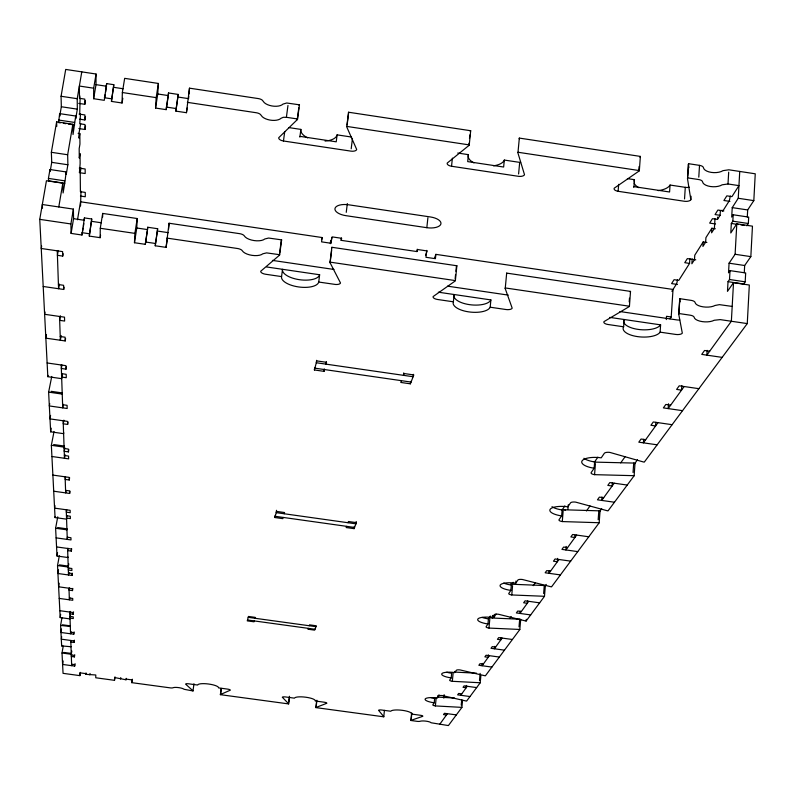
<?xml version="1.0" encoding="UTF-8"?>
<svg xmlns="http://www.w3.org/2000/svg" width="795" height="795" viewBox="0 0 795 795"><rect width="100%" height="100%" fill="white"/><g stroke="black" fill="none" stroke-linecap="round" stroke-linejoin="round"><path stroke-width="1.19" d="M100.568 235.221L100.17 237.685L89.298 236.085L91.723 218.993L84.399 217.91L81.974 235.012L71.093 233.412L70.904 223.952L73.398 209.105L42.324 204.514L42.493 208.201M122.818 98.312L122.052 103.002L111.439 101.402L113.804 84.697L106.649 83.614L104.274 100.319L93.651 98.719L93.681 88.205L96.056 74.024L65.707 69.433L61.066 96.265L61.334 106.749L59.705 116.199L59.635 113.625L75.694 116.03L75.734 118.604L77.334 109.154L77.214 98.699L81.786 71.858M93.651 98.719L96.006 84.648L96.056 74.024M100.17 237.685L100.269 228.274L102.684 213.428L137.227 218.536L136.77 228.006L134.464 242.733L145.316 244.323L147.403 230.828M102.635 217.005L102.684 213.428M105.636 92.111L106.649 83.614M80.553 206.034L80.991 191.148M111.439 101.402L113.804 84.697M122.052 103.002L122.351 92.528L124.666 78.347L158.394 83.455L157.758 93.979L155.562 108.05L166.155 109.65L168.142 96.752M63.232 646.136L62.01 653.013L63.053 673.345L79.888 675.631L79.838 672.818L85.8 673.633L85.81 674.339L95.788 674.985L95.758 677.777L114.5 680.321L114.619 677.539L125.998 679.785L126.206 678.334M134.464 242.733L134.892 233.382L137.227 218.536M744.269 272.735L744.667 265.51L750.838 256.626L752.458 226.168L736.806 223.822L730.794 232.965L731.33 223.465L732.831 221.179L733.189 214.769L748.691 217.105L748.343 223.504L746.823 225.79M747.29 217.035L747.678 209.94L753.819 200.618L755.25 173.797L728.826 169.792L722.963 170.667A10.762 5.088 1.4 0 1 711.287 172.396A10.762 5.088 1.4 0 1 703.456 167.715A5.366 2.534 1.6 0 0 699.52 165.36L688.589 163.7A5.396 2.564 1.7 0 0 688.4 164.436L687.645 176.232M593.994 461.806A4.502 1.57 4.2 0 0 595.534 462.134L633.714 463.058A4.512 1.56 3.8 0 1 635.016 463.177L634.132 475.768A4.522 1.54 3.9 0 0 632.83 475.649L594.571 474.665A4.512 1.54 4.2 0 1 591.172 472.588L594.153 468.225A16.009 5.545 4.2 0 1 582.109 460.802A16.009 5.545 4.2 0 1 601.229 457.841L604.329 453.299A4.641 1.63 4 0 1 609.884 452.415L643.046 461.865A4.651 1.62 3.7 0 0 644.288 462.114L747.27 323.595L749.327 285.027L733.517 282.682L727.475 291.368L728.031 281.678L743.663 284.004L745.193 281.828L745.68 272.953L730.029 270.628L728.528 272.824L729.075 263.195L735.107 254.281L736.806 223.822M733.517 282.682L731.36 321.25L706.844 355.136L707.133 350.356M733.189 214.769L731.698 217.075L732.235 207.624L738.237 198.273L739.738 171.452M145.316 244.323L147.731 227.251L157.658 228.721L155.244 245.784L166.076 247.374L167.377 238.788M729.909 201.393L723.907 200.499L726.829 195.848L731.957 196.623L738.943 185.623L728.001 183.973L728.687 172.157M728.031 281.678L729.522 279.502L730.029 270.628M147.731 227.251L147.592 229.596L136.77 228.006M155.562 108.05L156.178 97.636L158.394 83.455M714.983 218.665L714.397 228.443L711.605 232.816L711.883 228.245L715.321 228.761M715.55 223.981L709.677 223.097L712.469 218.665L717.488 219.41L717.627 217.114M717.488 219.41L720.091 215.316L720.369 210.695M706.884 242.455L703.207 241.909L702.929 246.43L705.642 242.177L705.92 237.635L711.883 228.245M692.177 258.922L691.869 263.771L694.492 259.667L694.77 255.195L703.207 241.909M698.785 177.166L699.52 165.36M166.076 247.374L169.057 223.236L239.494 233.641A5.476 2.365 8.3 0 1 244.363 235.956A10.971 4.75 8.1 0 0 254.062 240.567A10.971 4.75 8.1 0 0 264.805 238.977L268.591 238.043L281.629 239.861L279.671 254.708A5.495 2.345 7.8 0 1 279.313 255.334L260.7 271.264A5.386 2.256 7.9 0 0 265.619 274.255L281.569 276.59A18.792 7.831 7.4 0 0 298.423 286.916A18.792 7.831 7.4 0 0 318.725 282.046L335.599 284.481A5.376 2.246 7 0 0 340.508 282.98L330.114 262.817A5.505 2.345 7 0 1 330.054 262.131L331.883 247.285L456.887 265.759L455.366 280.595A5.476 2.315 5.5 0 1 454.889 281.191L433.106 296.575A5.366 2.226 5.7 0 0 437.568 299.486L453.369 301.802A18.742 7.741 5.2 0 0 468.672 311.869A18.742 7.741 5.2 0 0 490.187 307.208L505.948 309.523A5.366 2.216 4.8 0 0 512.189 308.182L505.222 288.605L506.673 273.112L630.524 291.407L629.441 306.234A5.495 2.276 3.3 0 1 628.855 306.82L603.942 321.657A5.386 2.196 3.6 0 0 607.966 324.489L623.628 326.795A18.822 7.612 3.2 0 0 637.391 336.593A18.822 7.612 3.2 0 0 660.118 332.151L675.73 334.437A5.396 2.176 2.8 0 0 682.319 333.165L678.721 314.164L679.516 301.812M678.721 314.164A5.525 2.266 2.6 0 1 678.9 313.528L679.854 298.691L691.044 300.351A5.486 2.276 2.5 0 1 695.088 302.527A11.001 4.571 2.3 0 0 703.118 306.85A11.001 4.571 2.3 0 0 715.043 305.469L719.415 304.644L732.195 306.423M166.155 109.65L168.51 92.965L178.219 94.436L175.854 111.111L186.437 112.701L189.488 88.165L258.296 98.58A5.356 2.633 8.6 0 1 262.39 100.269L264.298 102.674A10.723 5.287 8.4 0 0 274.027 106.222A10.723 5.287 8.4 0 0 282.99 104.095L286.727 103.002L299.457 104.811L297.588 118.982A5.376 2.614 8 0 1 297.231 119.687L278.707 137.734A5.267 2.514 8 0 0 283.467 140.993L350.913 151.13A5.257 2.504 7 0 0 356.697 149.47L346.849 127.18A5.386 2.614 7 0 1 346.799 126.415L348.548 112.234L470.69 130.728L469.239 144.899A5.356 2.584 5.2 0 1 468.762 145.584L447.207 163.084A5.247 2.484 5.4 0 0 451.54 166.254L518.38 176.301A5.247 2.474 4.4 0 0 524.511 174.711L517.943 153.008A5.376 2.584 4.3 0 1 518.002 152.262L519.334 138.092L640.372 156.406L639.339 170.577A5.376 2.544 2.6 0 1 638.753 171.243L614.217 188.196A5.267 2.445 2.9 0 0 618.122 191.297L684.386 201.264A5.277 2.425 2 0 0 690.845 199.724L687.486 178.597A5.416 2.534 1.8 0 1 687.665 177.881L688.589 163.7M690.845 199.724L691.064 196.236M681.812 385.525L681.524 390.136L676.625 389.421L679.208 385.814L698.894 388.675M677.469 284.461L671.606 283.596L674.071 279.681L678.781 280.387L689.563 263.403L689.861 258.584M669.996 318.845L671.209 316.986L673.027 289.45L435.879 254.36L434.428 258.355M668.486 403.771L668.168 408.59L684.137 386.529M684.535 198.939L685.29 187.342A5.267 2.455 1.9 0 0 689.275 187.203M125.998 679.785L126.037 679.089L131.99 679.894L131.771 682.657L170.06 687.844A2.981 0.686 7.7 0 0 172.475 687.894L173.807 687.526A5.963 1.371 7.6 0 1 179.531 687.755A5.963 1.371 7.6 0 1 184.062 689.285L192.996 690.954L193.98 683.76M155.244 245.784L157.658 228.721M660.118 332.151L660.605 324.857L609.725 317.384M685.29 187.342L670.056 185.046L669.579 191.993L633.953 186.636A18.384 8.546 2.4 0 0 633.635 187.372M655.845 422.324L655.607 425.951L650.916 425.275L653.291 421.966L672.113 424.689M666.299 319.58L666.518 316.301L671.209 316.986M643.632 439.357L643.384 442.835L657.992 422.652M168.51 92.965L168.331 95.579L157.758 93.979M633.049 472.498L633.714 463.058M629.213 301.881L629.481 298.175M638.753 171.243L639.101 166.513M623.628 326.795L624.164 319.501A18.802 7.662 3.1 0 0 623.678 320.872M633.953 186.636L634.46 179.68L627.414 178.617M612.398 482.625L612.15 486.013L607.817 485.397L609.835 482.575L627.225 485.059M618.122 191.297L618.659 184.331M598.168 519.721L598.834 510.827A4.214 1.371 4.3 0 1 600.056 510.937L599.162 522.812L551.541 586.859A3.856 1.123 4.9 0 1 550.498 586.66L522.414 579.495A3.846 1.133 5.2 0 0 517.923 580.022L515.776 583.172A13.296 3.866 5.2 0 0 500.293 584.971A13.296 3.866 5.2 0 0 510.857 590.397L508.78 593.438A3.756 1.083 5.3 0 0 511.771 594.958L543.392 596.25A3.766 1.083 5 0 1 544.476 596.349L545.37 585.627A3.766 1.093 5 0 0 544.287 585.527L512.705 584.285A3.756 1.093 5.2 0 1 510.817 583.838M601.984 496.945L601.716 500.423L614.187 483.201M594.153 468.225L594.63 461.915L597.85 457.155M594.571 474.665L595.415 463.694M175.854 111.111L178.219 94.436M168.58 229.119L169.057 223.236M575.083 535.174L574.894 537.5L570.87 536.923L572.609 534.498L588.767 536.784M557.623 558.378L557.345 561.747L553.469 561.2L555.079 558.945L570.661 561.131M599.162 522.812A4.223 1.352 4.3 0 0 597.939 522.693L562.284 521.57A4.223 1.352 4.7 0 1 559.034 519.721L561.648 515.905L562.125 509.953L564.877 505.878M562.284 521.57L563.128 511.225M567.938 509.078L568.276 504.795M566.169 546.423L565.891 549.941L576.653 535.075M543.621 593.567L544.287 585.527M549.186 570.86L548.977 573.314L558.974 559.491M480.856 675.79L480.21 682.796A3.23 0.795 5.7 0 0 479.276 682.706L452.325 681.305A3.22 0.795 5.9 0 1 449.672 680.132L451.202 677.896A11.378 2.852 5.8 0 1 441.831 673.703A11.378 2.852 5.8 0 1 454.82 672.58L456.39 670.274A3.279 0.825 5.8 0 1 460.146 669.947L484.503 675.661A3.289 0.825 5.6 0 0 485.397 675.81L519.831 629.511L520.705 619.315A3.558 0.984 5.3 0 0 519.682 619.216L489.899 617.914A3.548 0.984 5.5 0 1 488.667 617.675M527.492 600.941L527.284 603.296L523.647 602.789L525.068 600.811L539.656 602.848M519.831 629.511A3.558 0.974 5.3 0 0 518.797 629.411L488.975 628.07A3.548 0.964 5.5 0 1 486.113 626.689L487.971 623.966A12.561 3.458 5.5 0 1 477.855 619.037A12.561 3.458 5.5 0 1 492.363 617.516L494.281 614.704A3.627 1.014 5.4 0 1 498.485 614.257L525.147 620.845A3.637 1.004 5.2 0 0 526.131 621.024L526.28 619.305M511.771 594.958L512.586 585.617M515.776 583.172L515.965 581.006M520.149 611.117L519.95 613.432L528.715 601.318M519.026 626.857L519.682 619.216M188.773 96.304L188.564 98.63L178.01 97.04M188.971 93.979L189.488 88.165M501.059 637.59L500.86 639.816L497.441 639.339L498.694 637.6L512.407 639.498M510.857 590.397L511.334 585.021L513.182 582.288M487.971 623.966L488.438 618.858L490.326 616.065M488.975 628.07L489.79 619.186M488.418 654.881L488.2 657.316L484.88 656.859L486.053 655.229L499.349 657.048M492.383 617.904L492.552 615.449M494.599 646.385L494.381 648.77L502.122 638.077M479.494 680.371L480.14 673.375M482.317 663.408L482.108 665.733L489.382 655.686M461.229 705.095L461.756 699.52M411.611 713.294L410.876 720.489L417.027 721.323A2.971 0.676 6.1 0 0 420.068 721.274A5.923 1.352 6.1 0 1 426.15 721.174A5.923 1.352 6.1 0 1 431.069 722.764L448.4 725.567L461.905 707.421L462.531 700.723M466.387 685.449L466.168 687.755L463.038 687.327L464.081 685.866L476.642 687.586M518.598 173.976L519.682 162.379L504.318 160.063A18.285 8.745 4.9 0 1 493.486 165.827M451.202 677.896L451.649 673.216A11.368 2.872 5.8 0 1 446.74 672.222M452.325 681.305L453.11 673.176M454.82 672.58L454.939 671.407M490.187 307.208L490.893 299.924L438.333 292.192M504.318 160.063L503.642 167.02L467.699 161.604L468.404 154.647L457.741 153.047M437.618 696.857L437.727 695.724M461.905 707.421A3.071 0.725 5.8 0 0 461.021 707.331L435.382 705.92A3.071 0.725 6 0 1 432.828 704.837L434.219 702.8A10.832 2.584 6 0 1 425.206 698.944A10.832 2.584 6 0 1 437.498 697.98L439.039 694.76M443.809 698.129L444.137 694.681M446.601 713.542L446.452 715.003L443.491 714.596L444.425 713.294L456.33 714.904M730.317 196.017L729.373 200.638L722.963 210.794A3.925 0.865 -79.9 0 1 722.089 210.178M434.219 702.8L434.656 698.328A10.832 2.604 6 0 1 430.87 697.632M435.382 705.92L436.147 698.139M455.147 278.717L455.565 274.593M455.903 271.304L456.409 266.365M468.762 145.584L469 143.219M469.487 138.489L469.845 134.951M453.369 301.802L454.114 294.518A18.722 7.791 5.2 0 0 469.388 304.634A18.722 7.791 5.2 0 0 490.893 299.924M410.876 720.489A2.971 0.686 6.2 0 1 411.114 720.32L411.85 713.125M451.54 166.254L452.385 158.126M316.589 701.369L315.863 707.61L383.776 716.812L384.422 710.372M435.879 254.36L435.422 258.693L425.961 257.292L426.706 250.375M426.826 227.688A12.372 5.545 5.8 0 0 440.847 224.14A12.372 5.545 5.8 0 0 430.502 216.975L348.647 204.792A12.392 5.575 6.9 0 0 335.003 208.399A12.392 5.575 6.9 0 0 345.845 215.654L426.826 227.688L427.899 217.751M401.455 380.676L400.789 382.445L410.359 383.826L410.627 381.391M413.38 374.336L413.122 376.731L316.321 362.739L316.619 360.334M403.731 372.885L403.463 375.339L404.138 373.541L413.817 374.942L410.359 383.826M341.423 237.983L341.135 240.338L416.968 251.568L417.226 249.203M346.63 526.34L346.183 527.542L354.083 528.645L354.341 526.389M356.22 521.51L355.951 523.845L276.223 512.636L276.511 510.301M315.863 707.61A2.981 0.686 6.7 0 1 316.072 707.441L316.917 700.236M346.252 212.335L347.326 203.52M288.744 702.273L289.479 696.271M221.199 688.43L220.374 694.671L288.625 703.913L289.499 696.718M331.803 237.506L331.098 243.27L321.578 241.869L322.124 237.536L80.514 201.781L77.513 219.768M330.114 262.817L331.634 250.445M347.147 124.815L348.598 113.009A5.366 2.643 7 0 1 348.548 112.234M351.191 148.804L352.473 138.36M314.691 367.529L314.393 369.963L324.002 371.354L324.3 368.91M326.328 361.685L326.02 364.14L326.536 362.311L316.808 360.91L314.393 369.963M318.725 282.046L319.63 274.752L266.593 266.961M351.509 137.038L337.11 134.862L336.235 141.818L299.963 136.362L300.878 129.406L288.923 127.598M330.332 243.21L330.641 240.746M283.179 517.436L282.841 518.648L274.911 517.535L275.199 515.269M279.641 252.85L281.271 240.497A5.486 2.375 7.8 0 0 281.629 239.861M297.231 119.687L298.791 107.872M281.569 276.59L282.523 269.296A18.762 7.88 7.4 0 0 299.357 279.681A18.762 7.88 7.4 0 0 319.63 274.752M220.374 694.671A2.991 0.686 7.3 0 1 220.543 694.492L221.338 688.49M187.342 102.346L256.318 112.751A5.366 2.604 8.6 0 1 260.422 114.44L262.35 116.815A10.752 5.227 8.3 0 0 272.109 120.343A10.752 5.227 8.3 0 0 281.082 118.256L283.259 117.302L286.389 117.292L287.969 105.477M283.467 140.993L284.709 131.692M51.188 428.177L50.661 431.824L63.61 433.663L63.749 432.758M62.07 376.144L62.417 373.69M57.528 552.624L57.031 556.023L67.903 557.524L67.982 557.017M60.659 614.316L60.191 617.576L70.04 618.917L70.149 618.222M48.028 375.379L47.829 376.681L61.702 378.668L61.801 378.022M55.223 516.472L55.064 517.565L66.571 519.165L66.661 518.628M131.771 682.657L132.278 679.198M61.752 645.242L61.652 645.908L71.093 646.742M114.5 680.321L115.007 676.863M120.542 679.049L120.751 677.598M186.437 112.701L187.143 108.011M85.81 674.339L86.029 672.888M89.825 674.875L90.044 673.435M80.116 98.053L79.699 114.599L80.037 113.715M71.689 654.255L71.341 656.481L74.412 656.899L74.75 654.782M63.153 660.933L62.596 664.441L74.68 666.081L75.058 663.646M79.888 675.631L80.394 672.381M70.238 611.415L69.861 613.8L73.17 614.257L73.547 611.872M70.387 615.737L70.01 618.113L73.299 618.56L73.249 616.841L69.95 616.393M70.904 631.548L70.556 633.784L69.801 612.061M61.513 629.004L60.957 632.472L73.756 634.221L74.114 631.916M70.844 642.042L73.995 642.469L74.352 640.184M68.698 567.749L68.34 570.005L71.898 570.492L71.838 568.495L68.271 567.998M68.042 548.262L67.664 550.587L71.331 551.094L71.699 548.769M68.907 572.519L68.509 574.974L67.595 548.451M61.692 636.725L61.304 639.17L73.945 640.889L73.995 642.469M69.384 587.912L69.036 590.109L72.484 590.586L72.822 588.389M58.522 569.836L57.936 573.513L72.037 575.461L72.395 573.215M69.751 597.452L69.374 599.808L68.976 588.23M70.348 626.51L60.599 625.407L61.97 617.745M66.72 509.714L66.333 512.159L70.208 512.695L70.139 510.31L54.577 508.134L54.974 505.68M53.702 491.211L69.652 493.447L70.01 491.191M66.929 515.637L66.541 518.062L70.377 518.598L70.308 516.243L66.452 515.707M59.188 583.202L58.611 586.799L72.424 588.707L72.484 590.586M67.654 537.062L67.277 539.417L66.253 509.764M64.793 447.744L64.216 451.292L68.44 451.888L68.817 449.523M65.051 454.661L64.465 458.268L63.163 420.774M65.568 477.139L65.2 479.435L69.254 480.001L69.622 477.716M66.035 490.575L65.667 492.88L65.101 476.811M89.298 236.085L91.723 218.993M63.292 404.307L62.716 407.855L61.225 364.994M63.868 420.148L63.262 423.805L67.635 424.431L68.032 421.986M60.191 617.576L57.528 565.563L59.337 555.725M50.572 415.397L49.996 418.895L67.545 421.39L67.635 424.431M81.974 235.012L82.342 232.776M82.571 231.434L83.117 228.086M83.455 226.078L83.863 223.624M104.861 96.801L105.248 94.456M46.458 334.516L45.852 338.153L65.2 340.946L65.597 338.521M61.931 364.945L61.344 368.473L66.025 369.148L66.412 366.793M62.219 373.551L61.642 377.059L66.273 377.714L66.174 374.306L61.523 373.64M57.031 556.023L55.61 528.248L57.747 516.83M80.225 167.954L79.43 172.704L80.136 163.651L80.037 153.564L79.281 158.076L79.182 148.625L79.947 144.084L79.838 133.61L78.129 133.351M80.454 196.047L85.294 196.763L85.274 192.42L80.414 191.694L80.225 172.793L81.04 167.964M71.093 233.412L73.557 218.685L73.398 209.105M43.198 286.478L63.699 289.469L64.087 287.134M60.43 315.814L59.675 320.345L64.624 321.061L64.504 317.175L44.619 314.293L45.007 312.018M49.727 403.582L49.33 405.947L67.168 408.491L67.078 405.331L62.606 404.695M61.155 335.51L60.36 340.24L59.536 316.45M55.064 517.565L51.347 445.319L54.04 431.506M78.874 128.571L84.956 129.486L84.926 124.537L79.739 123.762L80.474 114.569M58.234 250.505L57.419 255.314L62.725 256.099L63.133 253.685M80.663 123.523L79.013 133.302L79.063 138.191L79.838 133.61M78.725 103.38L84.826 104.304L85.413 100.796M79.699 119.18L84.906 119.966L85.492 116.507M84.956 129.486L85.532 126.047M59.357 284.063L58.572 288.724L57.26 250.832M58.78 206.948L62.825 183.178L46.438 180.743L39.75 219.36L47.829 376.681M62.825 183.178L63.093 192.966L64.743 183.267L48.535 180.863L48.435 178.408L49.966 169.524L66.184 171.939L66.243 174.403L67.883 164.764L67.664 154.747L72.862 124.259L56.634 121.824L51.357 152.312L51.735 162.359L50.274 170.796M64.743 183.267L66.184 171.939M72.862 124.259L73.031 134.514L75.694 116.03M84.826 104.304L84.797 99.127L79.49 98.322L79.888 95.976M50.661 431.824L48.624 392.134L51.755 376.442M71.828 651.025L71.262 654.275L62.01 653.013M60.38 122.867L58.601 122.599L59.635 113.625M41.658 246.062L41.241 248.487L62.596 251.608L62.725 256.099M68.797 563.884L68.241 567.044L57.528 565.563M62.388 393.207L62.229 394.082L48.624 392.134M321.637 239.573L322.124 237.536M330.452 243.667L332.141 236.89L341.661 238.291L341.135 240.338M274.911 517.535L276.551 511.404L284.55 512.527L284.203 513.759M254.261 620.925L254.012 621.799L247.265 620.875L248.447 616.443L255.245 617.377L254.996 618.271M324.002 371.354L324.509 369.556M416.968 251.568L417.663 249.541L427.134 250.942L425.573 255.394M308.241 628.348L307.913 629.213L314.641 630.137L316.33 625.794L309.553 624.86L309.225 625.735M347.991 522.722L348.448 521.51L356.418 522.633L354.083 528.645M671.855 291.288L676.297 284.292A3.617 0.745 -80.5 0 0 677.439 279.562M493.705 617.576L496.11 614.058M509.814 618.51L511.195 616.562M533.216 585.657L535.373 582.626M586.452 510.946L590.019 505.948M620.696 462.889L624.959 456.906M439.665 724.384L447.406 713.691M460.732 695.277L467.222 686.304M544.843 586.352L546.264 584.414M599.5 511.692L601.686 508.701M634.579 463.773L637.491 459.798M480.21 682.796L466.615 701.081A3.13 0.755 5.8 0 1 465.761 700.932L442.487 695.605A3.12 0.755 5.9 0 0 438.929 695.893M526.131 621.024L544.476 596.349M634.132 475.768L608.036 510.867A4.343 1.421 4.2 0 1 606.873 510.648L575.669 502.122A4.323 1.421 4.5 0 0 570.542 502.847L567.839 506.822A14.946 4.859 4.6 0 0 550.16 509.297A14.946 4.859 4.6 0 0 561.648 515.905M220.543 694.492L230.321 690.179A3.011 0.706 7.3 0 0 228.056 689.176L218.565 687.874A10.544 2.465 7.4 0 0 208.668 684.028A10.544 2.465 7.4 0 0 197.667 685.042L188.703 683.819A3.011 0.706 7.6 0 0 185.593 684.107L192.907 690.746A2.981 0.686 7.5 0 1 192.996 690.954M316.072 707.441L326.815 703.267A3.001 0.696 6.7 0 0 324.161 702.204L315.257 700.991A10.514 2.455 6.8 0 0 305.856 697.225A10.514 2.455 6.8 0 0 294.458 698.169L285.544 696.957A3.001 0.696 7 0 0 282.314 697.235L288.575 703.714A2.971 0.686 6.9 0 1 288.625 703.913M411.114 720.32L422.821 716.295A3.001 0.696 6.1 0 0 420.943 715.351L411.442 714.049A10.504 2.435 6.2 0 0 402.538 710.352A10.504 2.435 6.2 0 0 390.752 711.237L381.262 709.965A3.001 0.696 6.3 0 0 378.549 710.293L383.756 716.613A2.961 0.676 6.4 0 1 383.776 716.812M598.834 510.827L563.248 509.754A4.214 1.371 4.6 0 1 561.797 509.446M454.442 672.073L476.463 673.186M437.479 697.096L454.541 698.01M728.001 183.973L722.128 184.818A10.792 5.028 1.5 0 1 710.432 186.517A10.792 5.028 1.5 0 1 702.581 181.866A5.376 2.514 1.7 0 0 698.636 179.531L687.665 177.881M461.756 693.856L458.655 693.439L457.642 694.85L469.994 696.539M63.689 652.397L71.401 653.45M71.292 654.981L74.372 655.408L74.412 656.899M71.61 664.222L74.641 664.63L74.68 666.081M495.603 647.09L492.224 646.623L491.012 648.313L504.467 650.161M248.209 617.337L315.993 626.669M247.503 619.991L314.979 629.272M69.314 597.989L72.713 598.456L72.762 600.275L59.208 598.416M483.251 664.153L479.981 663.696L478.848 665.286L491.896 667.075M59.844 610.699L73.12 612.518L73.17 614.257M62.358 624.771L70.457 625.874M70.497 632.164L73.706 632.601L73.756 634.221M57.667 527.532L67.108 528.854L66.949 529.828L55.61 528.248M67.207 537.211L70.944 537.738L71.003 539.934L56.107 537.867M56.564 546.92L71.262 548.967L71.331 551.094M521.331 611.524L517.744 611.027L516.372 612.935L530.672 614.923M492.194 616.393L494.609 616.721M59.466 564.877L68.39 566.11M68.45 572.996L71.977 573.483L72.037 575.461M53.663 444.544L64.266 446.045L64.077 447.118L51.347 445.319M64.117 448.469L68.35 449.066L68.44 451.888M64.365 455.495L68.559 456.091L68.638 458.864L51.923 456.499M52.877 475.092L69.175 477.388L69.254 480.001M567.58 547.606L563.615 547.049L561.936 549.385L577.746 551.611M275.239 516.313L354.55 527.453M65.578 490.356L69.572 490.922L69.652 493.447M550.547 571.138L546.721 570.611L545.161 572.778L560.415 574.914M51.099 391.319L62.437 392.939M603.673 497.72L599.41 497.114L597.472 499.817L614.456 502.231M563.188 509.714L565.593 510.052M670.662 405.142L665.852 404.446L663.378 407.895L682.537 410.667M314.87 368.165L411.045 382.067M60.231 336.524L65.091 337.219L65.2 340.946M645.679 439.675L641.068 439.019L638.802 442.179L657.147 444.812M47.124 362.967L65.925 365.67L66.025 369.148M709.687 351.211L704.559 350.456L701.737 354.391L722.158 357.382M58.432 284.54L63.58 285.296L63.699 289.469M73.557 218.685L84.409 220.285L84.399 217.91M91.723 221.358L101.362 222.779M157.499 231.057L168.302 232.657M39.75 219.36L70.904 223.952M100.269 228.274L134.892 233.382M166.811 238.083L237.427 248.487A5.495 2.335 8.3 0 1 242.316 250.783A11.001 4.691 8.1 0 0 252.035 255.354A11.001 4.691 8.1 0 0 262.807 253.794L266.603 252.889L279.671 254.708M330.054 262.131L455.366 280.595M629.441 306.234L505.282 287.949A5.495 2.315 4.7 0 0 505.222 288.605M678.9 313.528L690.12 315.178A5.495 2.246 2.6 0 1 694.164 317.334A11.031 4.512 2.4 0 0 702.224 321.617A11.031 4.512 2.4 0 0 714.168 320.276L720.171 319.61L747.27 323.595M272.407 260.392L333.989 269.455M447.585 286.17L507.309 294.965A5.356 2.246 4.8 0 0 508.273 295.064M619.891 311.531L676.674 319.888A5.386 2.206 2.7 0 0 679.745 319.968M81.955 232.667L89.298 233.75M145.445 242.008L155.403 243.469M58.522 120.025L74.601 122.44M732.831 221.179L748.343 223.504M63.461 123.324L65.896 123.692M68.32 124.06L74.641 125.004M731.33 223.465L738.485 224.538M740.861 224.896L744.438 225.432M51.357 152.312L67.664 154.747M735.107 254.281L750.838 256.626M51.735 162.359L67.883 164.764M729.075 263.195L744.667 265.51M79.301 168.113L85.154 168.987L85.184 173.529L80.225 172.793M695.764 259.856L687.337 258.604L684.763 262.688L689.563 263.403M48.435 178.408L64.683 180.823M729.522 279.502L745.193 281.828M96.006 84.648L106.609 86.257M113.755 87.331L123.165 88.752M93.681 88.205L79.371 86.039L79.49 98.322M122.351 92.528L156.178 97.636M286.389 117.292L297.588 118.982M346.799 126.415L469.239 144.899M518.002 152.262L639.339 170.577M104.314 97.715L111.489 98.799M166.334 107.067L176.053 108.537M61.066 96.265L77.214 98.699M738.237 198.273L753.819 200.618M61.334 106.749L77.334 109.154M732.235 207.624L747.678 209.94M79.063 114.063L84.876 114.937L84.906 119.966M723.847 210.933L717.895 210.039L715.053 214.561L720.091 215.316M680.132 301.782L679.675 299.347A5.515 2.296 2.5 0 1 679.854 298.691M688.4 164.436L688.907 167.675M60.599 625.407L61.652 645.908M49.966 169.524L50.035 171.382M70.785 640.462L71.659 665.673M56.634 121.824L56.783 126.395M299.457 104.811A5.356 2.643 8 0 1 299.099 105.516M470.69 130.728A5.336 2.614 5.2 0 1 470.213 131.413M520.636 162.478A5.237 2.504 4.3 0 1 519.682 162.379M519.264 138.837A5.366 2.614 4.2 0 1 519.334 138.092M640.372 156.406A5.356 2.574 2.5 0 1 639.786 157.072M670.056 185.046A18.364 8.586 2.4 0 1 658.21 190.621M638.852 187.709A18.364 8.586 2.4 0 1 634.112 182.88M633.963 181.21A18.364 8.586 2.4 0 1 634.46 179.68M473.969 162.895A18.285 8.745 4.9 0 1 468.404 154.647M337.11 134.862A18.325 8.834 7.5 0 1 325.076 141.063M307.625 137.853A18.325 8.834 7.5 0 1 300.878 129.406M299.894 137.147A18.355 8.795 7.5 0 1 299.963 136.362M660.605 324.857A18.802 7.662 3.1 0 1 640.482 329.667A18.802 7.662 3.1 0 1 623.668 321.597M630.524 291.407A5.476 2.305 3.2 0 1 630.117 291.864M506.614 273.778A5.486 2.345 4.7 0 1 506.673 273.112M456.887 265.759A5.466 2.345 5.5 0 1 456.698 266.077M331.883 247.802A5.495 2.375 7 0 1 331.883 247.285M594.63 461.915A15.999 5.585 4.1 0 1 583.898 458.278M562.125 509.953A14.936 4.889 4.6 0 1 551.998 506.683M511.334 585.021A13.286 3.896 5.2 0 1 503.712 583.073M488.438 618.858A12.551 3.488 5.5 0 1 482.088 617.397"/></g></svg>
